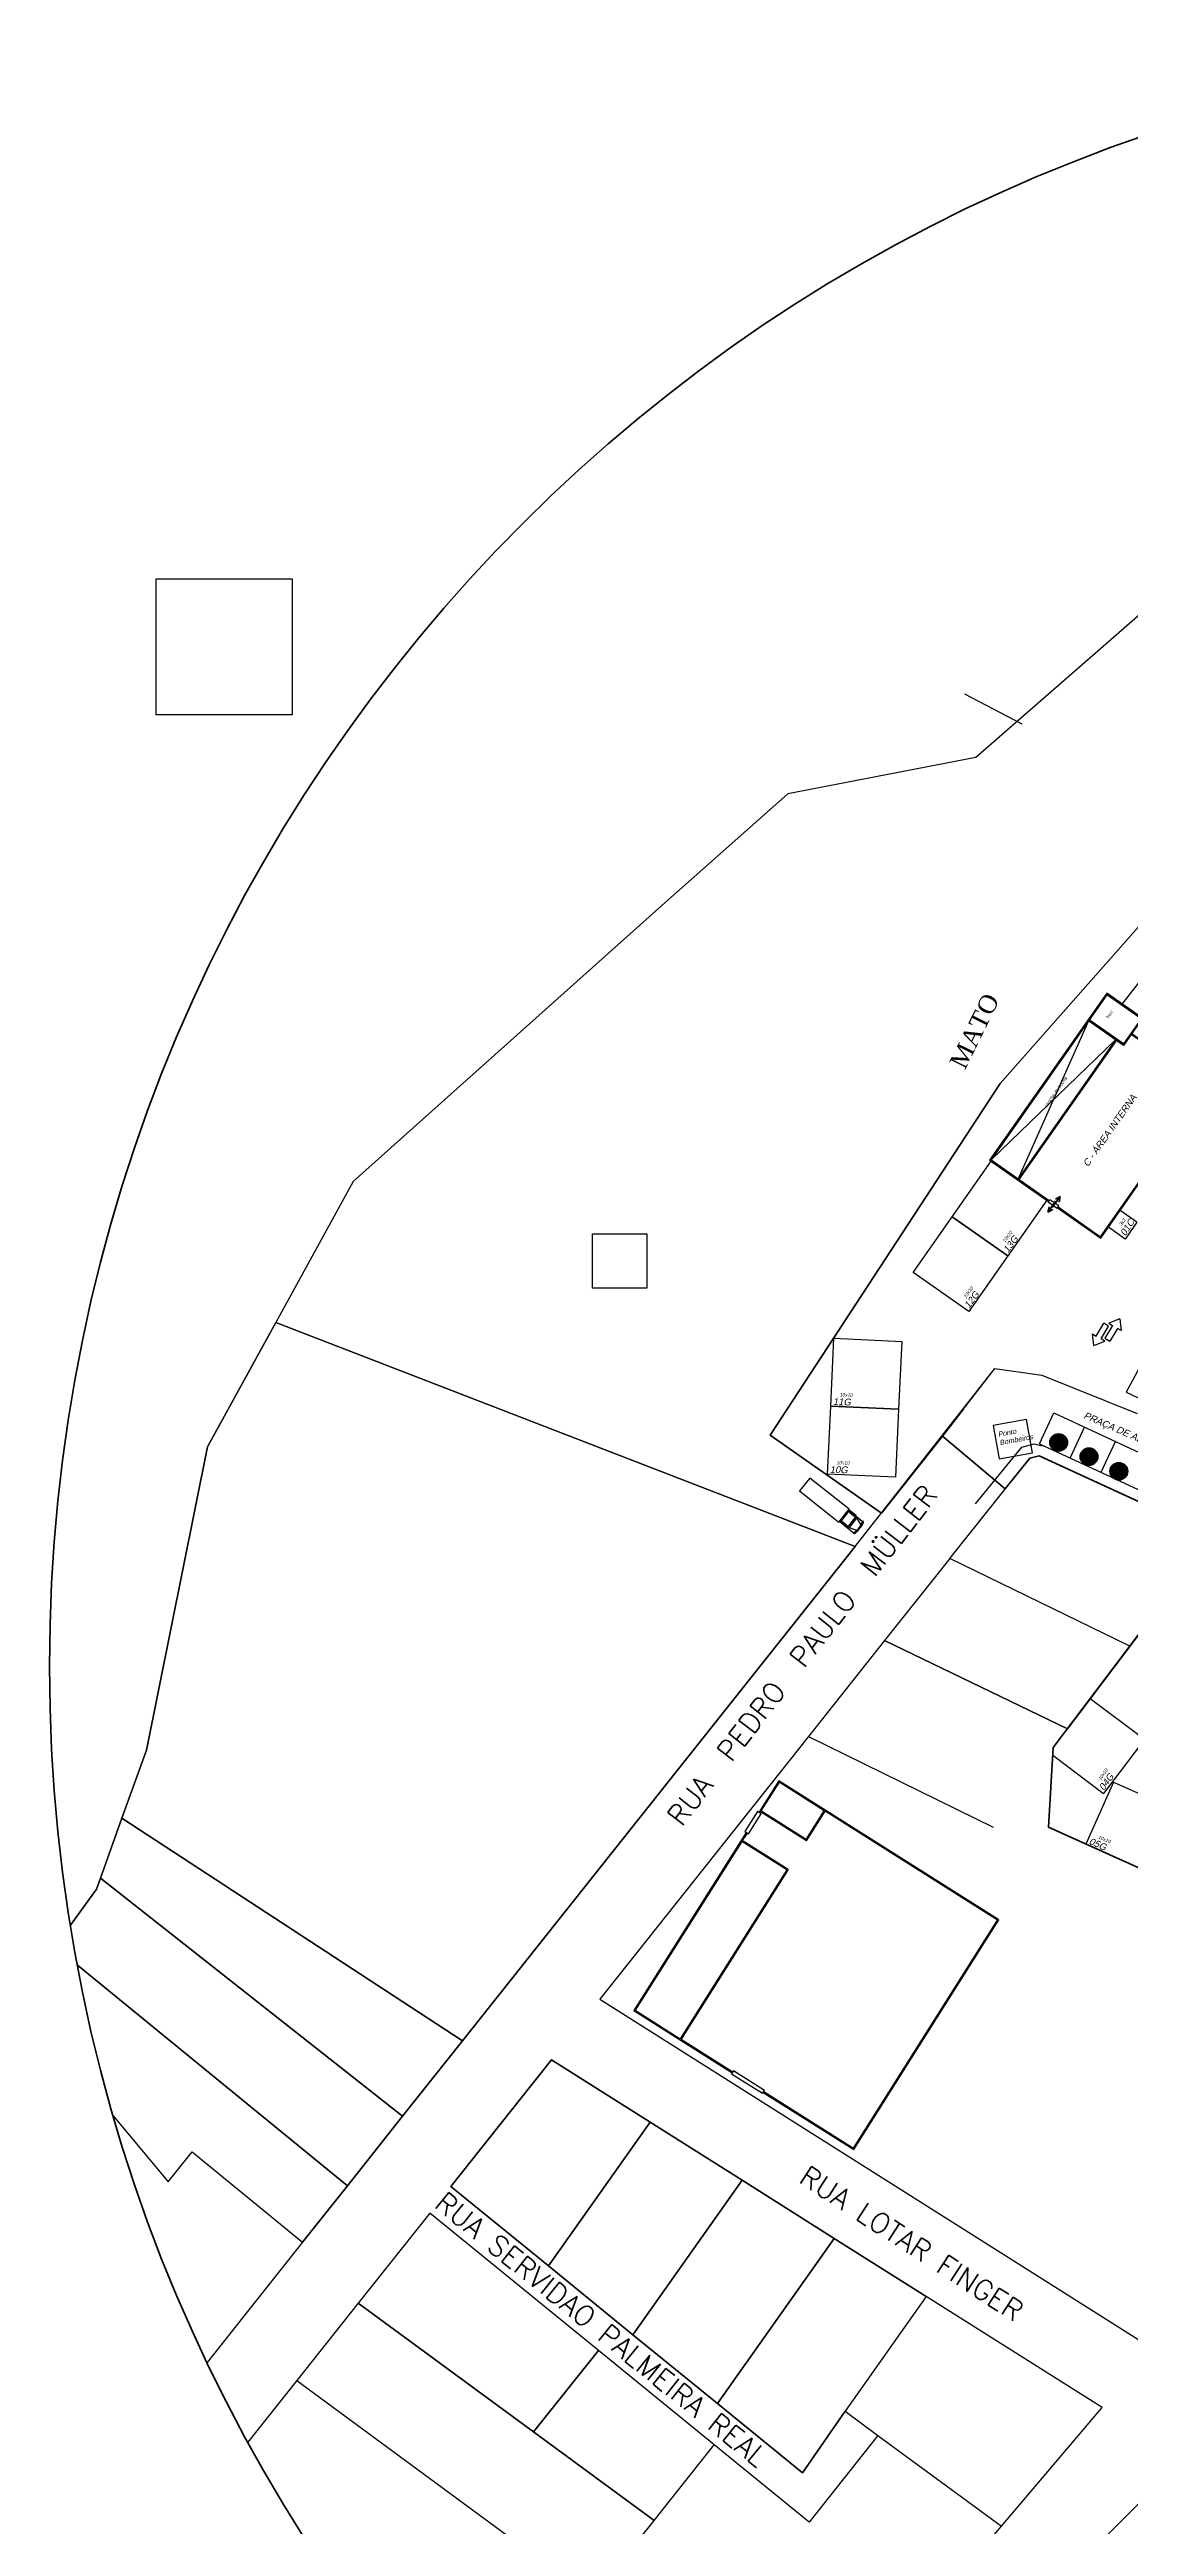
# Model space of a CAD drawing. Header units: metres. Extents: x 2113 to 5678, y -2764 to 956.
# Drawn here: x 2925.7 to 3084.8, y -1864.2 to -1499.6 of the extents above; entities that cross this region are included whole.
import ezdxf

# ---------------------------------------------------------------- set-up
doc = ezdxf.new("R2010")
doc.units = ezdxf.units.M
doc.header["$MEASUREMENT"] = 0
doc.linetypes.add('CONTINUO', pattern=[0])
for name, color, linetype in [('_FLUXO', 6, 'CONTINUO'), ('_SETOR C', 4, 'Continuous'), ('_SETOR F', 30, 'Continuous'), ('_SETOR G', 3, 'Continuous'), ('_SETOR I', 134, 'Continuous'), ('COTASOK', 1, 'Continuous'), ('PAREDE', 7, 'Continuous'), ('TELHADO', 6, 'Continuous'), ('TXT_QUADRAFISCAL_5000', 7, 'Continuous')]:
    doc.layers.add(name, color=color, linetype=linetype)
doc.styles.add('JEF', font='times.ttf', dxfattribs={"height": 0.3})
doc.styles.add('ROMANS', font='romans.shx')
doc.styles.add('TimesNewRoman', font='times.ttf')
doc.styles.add('util2000', font='arial.ttf', dxfattribs={"oblique": 12.000028})

# ---------------------------------------------------------------- blocks, each defined once
blk = doc.blocks.new('CaminhaoBau_t')
for p, q in [((-2997, 1220), (-10363, 1220)), ((-10363, 1220), (-10363, -1218)), ((-2997, -1218), (-2997, 1220)), ((-2946, 914), (-2946, -914)), ((-2896, 1119), (-2896, 1017)), ((-1600, 1119), (-2896, 1119)), ((-2868, 889), (-2868, -876)), ((-1547, 1016), (-2845, 1016)), ((-2822, 821), (-2822, -808)), ((-2753, 958), (-2799, 958)), ((-2753, 866), (-2776, 866)), ((-2753, 958), (-2753, 866)), ((-1880, 965), (-2616, 965)), ((-2616, 864), (-2616, 965)), ((-1880, 864), (-2616, 864)), ((-1880, 864), (-1880, 965)), ((-1617, 1063), (-1829, 1016)), ((-1829, 864), (-1829, 965)), ((-1533, 965), (-1829, 965)), ((-1702, 864), (-1829, 864)), ((-1702, 864), (-1528, 941)), ((-1626, 864), (-1468, 931)), ((-1600, 1068), (-1600, 1119)), ((-1473, 1067), (-1583, 1067)), ((-1524, 1067), (-381, 1067)), ((-1524, 762), (-1524, -762)), ((-1270, 0), (-1524, 0)), ((-229, 559), (-1503, 1006)), ((-1428, 931), (-1301, 877)), ((-1270, -830), (-1270, 830)), ((-381, 1118), (-282, 1118)), ((-381, 1067), (-381, 1118)), ((-229, 559), (-229, 914)), ((-127, 406), (-229, 559)), ((-127, 406), (-127, -406)), ((-10363, -1218), (-2997, -1218)), ((-2896, -1116), (-2896, -1015)), ((-1600, -1116), (-2896, -1116)), ((-1547, -1016), (-2845, -1016)), ((-2753, -945), (-2799, -945)), ((-2753, -853), (-2776, -853)), ((-2753, -945), (-2753, -853)), ((-1880, -864), (-2616, -864)), ((-2616, -864), (-2616, -965)), ((-1880, -965), (-2616, -965)), ((-1880, -864), (-1880, -965)), ((-1829, -864), (-1829, -965)), ((-1702, -864), (-1829, -864)), ((-1533, -965), (-1829, -965)), ((-1617, -1063), (-1829, -1016)), ((-1702, -864), (-1528, -941)), ((-1626, -864), (-1468, -931)), ((-1600, -1066), (-1600, -1116)), ((-1473, -1067), (-1583, -1067)), ((-1524, -1067), (-381, -1067)), ((-229, -559), (-1503, -1006)), ((-1428, -931), (-1301, -877)), ((-381, -1067), (-381, -1118)), ((-381, -1118), (-282, -1118)), ((-127, -406), (-229, -559)), ((-229, -559), (-229, -914))]:
    blk.add_line(p, q)
for centre, radius, start, end in [((-2845, 914), 102, 90, 180), ((-2799, 889), 68.6, 90, 180), ((-2776, 821), 45.7, 90, 180), ((-1626, 762), 102, 0, 90), ((-1583, 914), 152, 90, 102.52881), ((-1547, 914), 102, 64.65382, 90), ((-1533, 952), 12.7, 293.96249, 90), ((-1448, 885), 50.8, 66.80141, 113.19859), ((-1321, 830), 50.8, 0, 66.80141), ((-381, 914), 152, 0, 90), ((-282, 914), 203, 9.89468, 90), ((-282, 914), 102, 9.89468, 80.89521), ((-5524, 0), 5423, 350.00897, 9.99103), ((-5524, 0), 5524, 350.10532, 9.89468), ((-2845, -914), 102, 180, 270), ((-2799, -876), 68.6, 180, 270), ((-2776, -808), 45.7, 180, 270), ((-1626, -762), 102, 270, 0), ((-1583, -914), 152, 257.47119, 270), ((-1547, -914), 102, 270, 295.34618), ((-1533, -952), 12.7, 270, 66.03751), ((-1448, -885), 50.8, 246.80141, 293.19859), ((-1321, -830), 50.8, 293.19859, 0), ((-381, -914), 152, 270, 0), ((-282, -914), 203, 270, 350.10532), ((-282, -914), 102, 279.10479, 350.10532)]:
    blk.add_arc(centre, radius, start, end)
blk = doc.blocks.new('Setaxr01')
for p, q in [((925, 175), (0, 175)), ((0, 175), (0, -175)), ((1500, 0), (925, 450)), ((925, 450), (925, 175)), ((1500, 0), (925, -450)), ((925, -175), (0, -175)), ((925, -450), (925, -175))]:
    blk.add_line(p, q)
blk = doc.blocks.new('inter')
at = {"layer": 'PAREDE'}
for p, q in [((3887.77, -1421.27), (3887.77, -1431.87)), ((3917.77, -1421.27), (3887.77, -1421.27)), ((3887.92, -1421.42), (3887.92, -1431.87)), ((3917.62, -1421.42), (3887.92, -1421.42)), ((3887.92, -1421.42), (3912.92, -1426.27)), ((3912.92, -1421.42), (3887.92, -1426.27)), ((3912.92, -1427.72), (3912.92, -1421.42)), ((3913.07, -1427.57), (3913.07, -1421.42)), ((3917.62, -1441.12), (3917.62, -1421.42)), ((3917.77, -1441.27), (3917.77, -1421.27)), ((3912.92, -1426.27), (3887.92, -1426.27)), ((3912.92, -1426.27), (3887.92, -1426.27)), ((3912.92, -1426.42), (3887.92, -1426.42)), ((3912.92, -1426.42), (3887.92, -1426.42)), ((3917.62, -1427.72), (3912.92, -1427.72)), ((3917.62, -1427.57), (3913.07, -1427.57)), ((3914.87, -1441.12), (3914.87, -1427.72)), ((3915.02, -1441.12), (3915.02, -1427.72)), ((3887.77, -1433.47), (3887.77, -1441.27)), ((3887.92, -1433.47), (3887.92, -1441.12)), ((3887.77, -1441.27), (3899.67, -1441.27)), ((3887.92, -1441.12), (3899.67, -1441.12)), ((3901.77, -1441.12), (3917.62, -1441.12)), ((3901.77, -1441.27), (3917.77, -1441.27))]:
    blk.add_line(p, q, dxfattribs=at)
for points in [[(3887.68, -1433.47), (3888.08, -1433.47), (3888.08, -1431.87), (3887.68, -1431.87)], [(3901.77, -1441.43), (3901.77, -1441.03), (3899.67, -1441.03), (3899.67, -1441.43)]]:
    blk.add_lwpolyline(points, close=True, dxfattribs=at)
at = {"layer": 'TELHADO', "lineweight": 40}
for p, q in [((3886.42, -1432.69), (3887.19, -1432.38)), ((3888.43, -1432.71), (3886.42, -1432.69)), ((3886.42, -1432.69), (3887.17, -1433.04)), ((3888.43, -1432.71), (3886.42, -1432.69)), ((3886.42, -1432.69), (3887.17, -1433.04)), ((3889.36, -1432.85), (3888.61, -1432.5)), ((3889.36, -1432.85), (3888.61, -1432.5)), ((3887.35, -1432.83), (3889.36, -1432.85)), ((3887.35, -1432.83), (3889.36, -1432.85)), ((3889.36, -1432.85), (3888.6, -1433.19)), ((3889.36, -1432.85), (3888.6, -1433.19)), ((3900.79, -1439.97), (3900.43, -1440.71)), ((3900.79, -1439.97), (3900.43, -1440.71)), ((3900.77, -1441.98), (3900.79, -1439.97)), ((3900.77, -1441.98), (3900.79, -1439.97)), ((3900.79, -1439.97), (3901.1, -1440.73)), ((3900.62, -1442.9), (3900.28, -1442.15)), ((3900.62, -1442.9), (3900.28, -1442.15)), ((3900.64, -1440.89), (3900.62, -1442.9)), ((3900.64, -1440.89), (3900.62, -1442.9)), ((3900.62, -1442.9), (3900.97, -1442.16)), ((3900.62, -1442.9), (3900.97, -1442.16))]:
    blk.add_line(p, q, dxfattribs=at)
at = {"layer": '_SETOR C', "color": 1, "insert": (3895.2, -1433.75), "char_height": 0.7, "attachment_point": 7, "rotation": 359.9678, "style": 'util2000'}
blk.add_mtext('{\\f@Arial Unicode MS|b0|i0|c0|p34;\\C256;\\P\\H1.4286x;C - ÁREA INTERNA}', dxfattribs=at)
at = {"layer": 'COTASOK', "char_height": 0.234, "width": 1.1917, "attachment_point": 1, "style": 'JEF'}
for insert in [(3887.36, -1432.42), (3900.21, -1441.09)]:
    blk.add_mtext('Acesso', dxfattribs=dict(at, insert=insert))
at = {"layer": 'PAREDE', "color": 1, "insert": (3898.86, -1423.73), "char_height": 0.5, "attachment_point": 7, "rotation": 359.9678, "style": 'util2000'}
blk.add_mtext('{\\f@Arial Unicode MS|b0|i0|c0|p34;\\C256;cancha de bocha}', dxfattribs=at)
at = {"layer": 'PAREDE', "char_height": 0.5, "width": 1.2889, "attachment_point": 1, "rotation": 0, "style": 'ROMANS'}
for s, insert in [('{\\fTimes New Roman|b0|i0|c0|p18;bwc}', (3914.86, -1423.14)), ('{\\fTimes New Roman|b0|i0|c0|p18;bwc}', (3914.86, -1423.14)), ('{\\fTimes New Roman|b0|i0|c0|p18;Porão\\PInter}', (3915.2, -1433.95))]:
    blk.add_mtext(s, dxfattribs=dict(at, insert=insert))

msp = doc.modelspace()

# ---------------------------------------------------------------- hatches: boundary and pattern name
at = {"layer": '_SETOR I'}
h = msp.add_hatch(color=256, dxfattribs=at)
h.dxf.hatch_style = 1
h.paths.add_polyline_path([(3075.563, -1704.61, 1), (3072.948, -1704.61, 1)])
h = msp.add_hatch(color=256, dxfattribs=at)
h.dxf.hatch_style = 1
h.paths.add_polyline_path([(3080.027, -1706.696, 1), (3077.413, -1706.696, 1)])
h = msp.add_hatch(color=256, dxfattribs=at)
h.dxf.hatch_style = 1
h.paths.add_polyline_path([(3084.42, -1708.854, 1), (3081.805, -1708.854, 1)])

# ---------------------------------------------------------------- linework, layer by layer
for p, q in [((3096.456, -1573.748), (3081.914, -1586.46)), ((3096.456, -1573.748), (3081.914, -1586.46)), ((3081.914, -1586.46), (3062.061, -1603.814)), ((3081.914, -1586.46), (3062.061, -1603.814)), ((3062.061, -1603.814), (3034.399, -1609.128)), ((3062.061, -1603.814), (3034.399, -1609.128)), ((3034.399, -1609.128), (3015.86, -1625.591)), ((3034.399, -1609.128), (3015.86, -1625.591)), ((3015.86, -1625.591), (2970.391, -1666.196)), ((3015.86, -1625.591), (2970.391, -1666.196)), ((2970.391, -1666.196), (2959.022, -1686.952)), ((2970.391, -1666.196), (2959.022, -1686.952)), ((2959.022, -1686.952), (3044.306, -1719.932)), ((2959.022, -1686.952), (3044.306, -1719.932)), ((3044.306, -1719.932), (3064.884, -1693.713)), ((3071.433, -1704.796), (3107.72, -1721.627)), ((3097.01, -1718.341), (3075.539, -1746.737)), ((3058.22, -1721.709), (3048.637, -1733.772)), ((3058.22, -1721.709), (3048.637, -1733.772)), ((3058.22, -1721.709), (3048.637, -1733.772)), ((3084.714, -1734.604), (3058.22, -1721.709)), ((3048.637, -1733.772), (3037.433, -1747.875)), ((3048.637, -1733.772), (3037.433, -1747.875)), ((3048.637, -1733.772), (3075.539, -1746.737)), ((3075.539, -1746.737), (3048.637, -1733.772)), ((3048.637, -1733.772), (3075.539, -1746.737)), ((3037.433, -1747.875), (3006.716, -1786.539)), ((3037.433, -1747.875), (3064.629, -1761.227)), ((3073.456, -1749.492), (3072.776, -1761.238)), ((3033.066, -1754.406), (3030.129, -1759.056)), ((3033.066, -1754.406), (3030.129, -1759.056)), ((3033.112, -1754.613), (3030.442, -1758.841)), ((3033.112, -1754.613), (3030.442, -1758.841)), ((3065.447, -1774.859), (3033.066, -1754.406)), ((3065.447, -1774.859), (3033.066, -1754.406)), ((3039.749, -1758.805), (3033.112, -1754.613)), ((3039.749, -1758.805), (3033.112, -1754.613)), ((3030.362, -1758.967), (3030.255, -1759.136)), ((3030.362, -1758.967), (3030.255, -1759.136)), ((3037.126, -1763.24), (3030.362, -1758.967)), ((3037.126, -1763.24), (3030.362, -1758.967)), ((3037.079, -1763.033), (3030.442, -1758.841)), ((3037.079, -1763.033), (3030.442, -1758.841)), ((3037.079, -1763.033), (3039.749, -1758.805)), ((3037.079, -1763.033), (3039.749, -1758.805)), ((3037.126, -1763.24), (3039.876, -1758.885)), ((3037.126, -1763.24), (3039.876, -1758.885)), ((3065.24, -1774.906), (3039.876, -1758.885)), ((3065.24, -1774.906), (3039.876, -1758.885)), ((3028.259, -1762.016), (3011.705, -1788.225)), ((3028.259, -1762.016), (3011.705, -1788.225)), ((3027.612, -1763.322), (3011.912, -1788.178)), ((3027.612, -1763.322), (3011.912, -1788.178)), ((3034.249, -1767.514), (3027.612, -1763.322)), ((3034.249, -1767.514), (3027.612, -1763.322)), ((3028.386, -1762.096), (3027.692, -1763.195)), ((3028.386, -1762.096), (3027.692, -1763.195)), ((3034.456, -1767.467), (3027.692, -1763.195)), ((3034.456, -1767.467), (3027.692, -1763.195)), ((3072.776, -1761.238), (3098.039, -1772.597)), ((3078.264, -1763.706), (3087.389, -1767.797)), ((3034.249, -1767.514), (3018.549, -1792.37)), ((3034.249, -1767.514), (3018.549, -1792.37)), ((3034.456, -1767.467), (3018.675, -1792.451)), ((3034.456, -1767.467), (3018.675, -1792.451)), ((3044.039, -1808.471), (3065.24, -1774.906)), ((3044.039, -1808.471), (3065.24, -1774.906)), ((3044.086, -1808.678), (3065.447, -1774.859)), ((3044.086, -1808.678), (3065.447, -1774.859)), ((3006.716, -1786.539), (3040.733, -1808.025)), ((3011.705, -1788.225), (3026.204, -1797.384)), ((3011.705, -1788.225), (3026.204, -1797.384)), ((3011.912, -1788.178), (3018.549, -1792.37)), ((3011.912, -1788.178), (3018.549, -1792.37)), ((3018.675, -1792.451), (3026.285, -1797.257)), ((3018.675, -1792.451), (3026.285, -1797.257)), ((3030.77, -1800.267), (3044.086, -1808.678)), ((3030.77, -1800.267), (3044.086, -1808.678)), ((3030.85, -1800.141), (3044.039, -1808.471)), ((3030.85, -1800.141), (3044.039, -1808.471)), ((3040.733, -1808.025), (3090.193, -1839.266))]:
    msp.add_line(p, q)
at = {"color": 1, "lineweight": 60, "flags": 128}
msp.add_lwpolyline([(3098.039, -1772.597), (3072.776, -1761.238), (3073.456, -1749.492), (3097.01, -1718.341), (3071.407, -1706.593), (3070.002, -1706.899), (3066.385, -1711.446), (3057.144, -1703.667), (3048.165, -1715.016), (3031.785, -1703.524), (3065.665, -1651.787), (3110.846, -1600.623)], dxfattribs=at)
for points in [[(3083.611, -1640.094), (3090.771, -1630.929)], [(3108.079, -1653.145), (3099.647, -1668.662), (3084.178, -1697.228), (3109.078, -1708.882)], [(3060.201, -1699.75), (3064.884, -1693.713), (3071.787, -1694.729), (3085.838, -1700.341)], [(3060.201, -1699.75), (3057.144, -1703.667)], [(3062.028, -1713.663), (3068.814, -1705.312), (3070.649, -1704.828), (3071.853, -1705.115)], [(3058.22, -1721.709), (3070.002, -1706.899), (3071.407, -1706.593), (3097.01, -1718.341), (3073.456, -1749.492), (3072.776, -1761.238), (3098.039, -1772.597)], [(3054.588, -1877.397), (3065.854, -1864.107), (3080.676, -1846.667), (3054.779, -1830.31), (3041.233, -1821.754), (3027.687, -1813.198), (3014.141, -1804.642), (2999.62, -1795.47), (2984.809, -1814.113), (2999.165, -1825.805), (3011.599, -1835.933), (3024.033, -1846.061), (3036.572, -1856.274), (3042.829, -1847.198), (3047.662, -1850.747), (3037.529, -1863.502), (3023.571, -1852.133), (3006.512, -1838.239), (2981.699, -1818.028), (2971.172, -1831.28), (2962.115, -1842.68), (2954.917, -1851.752)], [(3054.588, -1877.397), (3065.854, -1864.107), (3080.676, -1846.667), (3054.779, -1830.31), (3041.233, -1821.754), (3027.687, -1813.198), (3014.141, -1804.642), (2999.62, -1795.47), (2984.809, -1814.113), (2999.165, -1825.805), (3011.599, -1835.933), (3024.033, -1846.061), (3036.572, -1856.274), (3042.829, -1847.198), (3047.662, -1850.747), (3037.529, -1863.502), (3023.571, -1852.133), (3006.512, -1838.239), (2981.699, -1818.028), (2971.172, -1831.28), (2962.115, -1842.68), (2954.917, -1851.752)], [(3202.978, -1869.63), (3181.412, -1859.88), (3159.972, -1849.948), (3137.126, -1839.067), (3117.766, -1830.47), (3108.711, -1838.037), (3102.504, -1844.268), (3085.82, -1861.015), (3076.843, -1870.027)], [(3202.978, -1869.63), (3181.412, -1859.88), (3159.972, -1849.948), (3137.126, -1839.067), (3117.766, -1830.47), (3108.711, -1838.037), (3102.504, -1844.268), (3085.82, -1861.015), (3076.843, -1870.027)]]:
    msp.add_lwpolyline(points)
for points in [[(2936.376, -1759.913), (2986.52, -1792.668), (3044.306, -1719.932), (2959.022, -1686.952), (2948.99, -1705.269), (2939.978, -1749.881)], [(2936.376, -1759.913), (2986.52, -1792.668), (3044.306, -1719.932), (2959.022, -1686.952), (2948.99, -1705.269), (2939.978, -1749.881)], [(3065.508, -1707.028), (3070.429, -1706.139), (3069.54, -1701.218), (3064.619, -1702.107)], [(3065.508, -1707.028), (3070.429, -1706.139), (3069.54, -1701.218), (3064.619, -1702.107)], [(3030.457, -1759.264), (3029.919, -1758.924), (3028.05, -1761.883), (3028.587, -1762.223)], [(3030.457, -1759.264), (3029.919, -1758.924), (3028.05, -1761.883), (3028.587, -1762.223)], [(3014.141, -1804.642), (2999.165, -1825.805), (2984.809, -1814.113), (2999.62, -1795.47)], [(3014.141, -1804.642), (2999.165, -1825.805), (2984.809, -1814.113), (2999.62, -1795.47)], [(3026.118, -1797.52), (3030.684, -1800.404), (3030.951, -1799.981), (3026.385, -1797.098)], [(3026.118, -1797.52), (3030.684, -1800.404), (3030.951, -1799.981), (3026.385, -1797.098)], [(3027.687, -1813.198), (3011.599, -1835.933), (2999.165, -1825.805), (3014.141, -1804.642)], [(3027.687, -1813.198), (3011.599, -1835.933), (2999.165, -1825.805), (3014.141, -1804.642)], [(3041.233, -1821.754), (3024.033, -1846.061), (3011.599, -1835.933), (3027.687, -1813.198)], [(3041.233, -1821.754), (3024.033, -1846.061), (3011.599, -1835.933), (3027.687, -1813.198)], [(2971.172, -1831.28), (2996.97, -1850.249), (3006.512, -1838.239), (2981.699, -1818.028)], [(2971.172, -1831.28), (2996.97, -1850.249), (3006.512, -1838.239), (2981.699, -1818.028)], [(3054.779, -1830.31), (3042.829, -1847.198), (3036.572, -1856.274), (3024.033, -1846.061), (3041.233, -1821.754)], [(3054.779, -1830.31), (3042.829, -1847.198), (3036.572, -1856.274), (3024.033, -1846.061), (3041.233, -1821.754)], [(2962.115, -1842.68), (3005.65, -1874.692), (3009.263, -1870.143), (3014.707, -1863.291), (2996.97, -1850.249), (2971.172, -1831.28)], [(2962.115, -1842.68), (3005.65, -1874.692), (3009.263, -1870.143), (3014.707, -1863.291), (2996.97, -1850.249), (2971.172, -1831.28)], [(3042.829, -1847.198), (3047.662, -1850.747), (3065.854, -1864.107), (3080.676, -1846.667), (3054.779, -1830.31)], [(3042.829, -1847.198), (3047.662, -1850.747), (3065.854, -1864.107), (3080.676, -1846.667), (3054.779, -1830.31)], [(3006.512, -1838.239), (2996.97, -1850.249), (3014.707, -1863.291), (3023.571, -1852.133)], [(3006.512, -1838.239), (2996.97, -1850.249), (3014.707, -1863.291), (3023.571, -1852.133)]]:
    msp.add_lwpolyline(points, close=True)
at = {"layer": '_SETOR C'}
for p, q in [((3084.048, -1674.666), (3081.593, -1672.943)), ((3085.771, -1672.21), (3083.316, -1670.487)), ((3085.771, -1672.21), (3084.048, -1674.666))]:
    msp.add_line(p, q, dxfattribs=at)
at = {"layer": '_SETOR F'}
for points in [[(2941.431, -1577.501), (2961.431, -1577.501), (2961.431, -1597.501), (2941.431, -1597.501)], [(3005.658, -1673.919), (3013.658, -1673.919), (3013.658, -1681.919), (3005.658, -1681.919)]]:
    msp.add_lwpolyline(points, close=True, dxfattribs=at)
at = {"layer": '_SETOR G'}
for p, q in [((3104.987, -1724.372), (3080.862, -1756.278)), ((3078.917, -1742.27), (3086.893, -1748.302)), ((3073.39, -1750.629), (3080.862, -1756.278)), ((3082.352, -1754.59), (3078.26, -1763.715)), ((3082.352, -1754.59), (3091.389, -1758.643))]:
    msp.add_line(p, q, dxfattribs=at)
for points in [[(3064.325, -1663.21), (3072.511, -1668.953), (3066.767, -1677.139), (3058.581, -1671.396)], [(3058.581, -1671.396), (3066.767, -1677.139), (3061.024, -1685.325), (3052.838, -1679.582)], [(3051.163, -1689.742), (3050.698, -1699.731), (3040.709, -1699.266), (3041.174, -1689.277)], [(3050.698, -1699.731), (3050.233, -1709.72), (3040.244, -1709.255), (3040.709, -1699.266)]]:
    msp.add_lwpolyline(points, close=True, dxfattribs=at)
at = {"layer": '_SETOR I'}
for p, q in [((3071.433, -1704.796), (3073.537, -1700.26)), ((3073.537, -1700.26), (3096.216, -1710.779)), ((3075.969, -1706.9), (3078.073, -1702.364)), ((3080.505, -1709.004), (3082.609, -1704.468))]:
    msp.add_line(p, q, dxfattribs=at)
for centre in [(3074.255, -1704.61), (3078.72, -1706.696), (3083.113, -1708.854)]:
    msp.add_circle(centre, 1.307, dxfattribs=at)
at = {"layer": 'PAREDE'}
msp.add_line((3060.389, -1594.403), (3068.847, -1598.824), dxfattribs=at)
for points in [[(2928.793, -1775.656), (2932.621, -1770.374), (2933.209, -1768.735), (2936.376, -1759.913), (2939.978, -1749.881), (2948.99, -1705.269), (2959.022, -1686.952), (3044.306, -1719.932), (2986.52, -1792.668), (2977.689, -1803.785), (2969.565, -1814.011), (2962.953, -1822.333), (2955.053, -1832.278), (2948.91, -1840.009)], [(2928.793, -1775.656), (2932.621, -1770.374), (2933.209, -1768.735), (2936.376, -1759.913), (2939.978, -1749.881), (2948.99, -1705.269), (2959.022, -1686.952), (3044.306, -1719.932), (2986.52, -1792.668), (2977.689, -1803.785), (2969.565, -1814.011), (2962.953, -1822.333), (2955.053, -1832.278), (2948.91, -1840.009)], [(2929.821, -1781.529), (2969.565, -1814.011), (2977.689, -1803.785), (2933.209, -1768.735), (2932.621, -1770.374), (2928.793, -1775.656)], [(2929.821, -1781.529), (2969.565, -1814.011), (2977.689, -1803.785), (2933.209, -1768.735), (2932.621, -1770.374), (2928.793, -1775.656)], [(2935.122, -1803.772), (2943.194, -1813.445), (2946.716, -1809.012), (2962.953, -1822.333), (2969.565, -1814.011), (2929.821, -1781.529)], [(2935.122, -1803.772), (2943.194, -1813.445), (2946.716, -1809.012), (2962.953, -1822.333), (2969.565, -1814.011), (2929.821, -1781.529)]]:
    msp.add_lwpolyline(points, dxfattribs=at)
msp.add_lwpolyline([(2933.209, -1768.735), (2977.689, -1803.785), (2986.52, -1792.668), (2936.376, -1759.913)], close=True, dxfattribs=at)
msp.add_lwpolyline([(2933.209, -1768.735), (2977.689, -1803.785), (2986.52, -1792.668), (2936.376, -1759.913)], close=True, dxfattribs=at)
at = {"layer": 'TXT_QUADRAFISCAL_5000', "lineweight": 100}
msp.add_circle((3163.675, -1737.551), 237.953, dxfattribs=at)
msp.add_circle((3163.675, -1737.551), 237.953, dxfattribs=at)

# ---------------------------------------------------------------- block references
at = {"rotation": 54.94581290614805}
msp.add_blockref('inter', (-332.312, -4029.31), dxfattribs=at)
at = {"color": 1, "xscale": 0.001, "yscale": 0.001, "zscale": 0.001, "rotation": 321.5344994796426}
msp.add_blockref('CaminhaoBau_t', (3044.987, -1717.242), dxfattribs=at)
at = {"layer": '_FLUXO', "lineweight": 40, "xscale": 0.002370589168496263, "yscale": 0.002370589168496263, "zscale": 0.002370589168496263}
for p, rotation in [((3081.257, -1687.282), 239.2506000469234), ((3081.425, -1689.491), 59.2506000469234)]:
    msp.add_blockref('Setaxr01', p, dxfattribs=dict(at, rotation=rotation))

# ---------------------------------------------------------------- texts
for s, height, rotation, style, p in [('MATO', 2.6219, 63.8025, 'TimesNewRoman', (3060.461, -1649.858)), ('RUA  PEDRO  PAULO  MÜLLER', 3, 52.30053, 'ROMANS', (3018.791, -1761.297)), ('RUA LOTAR FINGER', 3, 327.07297, 'ROMANS', (3035.835, -1813.41)), ('RUA LOTAR FINGER', 3, 327.07297, 'ROMANS', (3035.835, -1813.41)), ('RUA SERVIDAO PALMEIRA REAL', 3, 321, 'ROMANS', (2982.197, -1817.017)), ('RUA SERVIDAO PALMEIRA REAL', 3, 321, 'ROMANS', (2982.197, -1817.017))]:
    msp.add_text(s, height=height, rotation=rotation, dxfattribs=dict(style=style)).set_placement(p)
at = {"color": 1, "insert": (3065.617, -1705.036), "char_height": 0.75, "width": 2.58285, "attachment_point": 7, "rotation": 10.71325, "style": 'util2000'}
msp.add_mtext('{\\f@Arial Unicode MS|b0|i0|c0|p34;\\C256;Ponto Bombeiros}', dxfattribs=at)
at = {"layer": '_SETOR C', "insert": (3083.522, -1672.808), "char_height": 0.5, "attachment_point": 7, "rotation": 56.96465, "style": 'util2000'}
msp.add_mtext('{\\f@Arial Unicode MS|b0|i0|c0|p34;3x3}', dxfattribs=at)
at = {"layer": '_SETOR C', "insert": (3084.085, -1674.318), "char_height": 0.7, "width": 1.45529, "attachment_point": 7, "rotation": 56.96465, "style": 'util2000'}
msp.add_mtext('{\\f@Arial Unicode MS|b0|i0|c0|p34;\\P\\H1.4286x;01C}', dxfattribs=at)
at = {"layer": '_SETOR G', "char_height": 0.5, "attachment_point": 7, "style": 'util2000'}
for insert, rotation in [((3066.349, -1675.254), 53.64103), ((3060.606, -1683.44), 53.64103), ((3042.012, -1697.841), 358.69521), ((3041.547, -1707.83), 358.69521), ((3080.431, -1754.396), 54.03751), ((3080.007, -1762.875), 336.62565)]:
    msp.add_mtext('{\\f@Arial Unicode MS|b0|i0|c0|p34;10x10}', dxfattribs=dict(at, insert=insert, rotation=rotation))
at = {"layer": '_SETOR G', "char_height": 0.7, "width": 1.45529, "attachment_point": 7, "style": 'util2000'}
for s, insert, rotation in [('{\\f@Arial Unicode MS|b0|i0|c0|p34;\\P\\H1.4286x;13G}', (3066.824, -1676.794), 53.64103), ('{\\f@Arial Unicode MS|b0|i0|c0|p34;\\P\\H1.4286x;12G}', (3061.081, -1684.98), 53.64103), ('{\\f@Arial Unicode MS|b0|i0|c0|p34;\\P\\H1.4286x;11G}', (3041.024, -1699.114), 358.69521), ('{\\f@Arial Unicode MS|b0|i0|c0|p34;\\P\\H1.4286x;10G}', (3040.559, -1709.103), 358.69521), ('{\\f@Arial Unicode MS|b0|i0|c0|p34;\\P\\H1.4286x;04G}', (3080.916, -1755.932), 54.03751), ('{\\f@Arial Unicode MS|b0|i0|c0|p34;\\P\\H1.4286x;05G}', (3078.614, -1763.683), 336.62565)]:
    msp.add_mtext(s, dxfattribs=dict(at, insert=insert, rotation=rotation))
at = {"layer": '_SETOR I', "insert": (3077.712, -1701.281), "char_height": 0.7, "width": 23.6106, "attachment_point": 7, "rotation": 336.65768, "style": 'util2000'}
msp.add_mtext('{\\f@Arial Unicode MS|b0|i0|c0|p34;\\P\\H1.4286x;PRAÇA DE ALIMENTAÇÃO - I}', dxfattribs=at)

doc.saveas('drawing.dxf')
